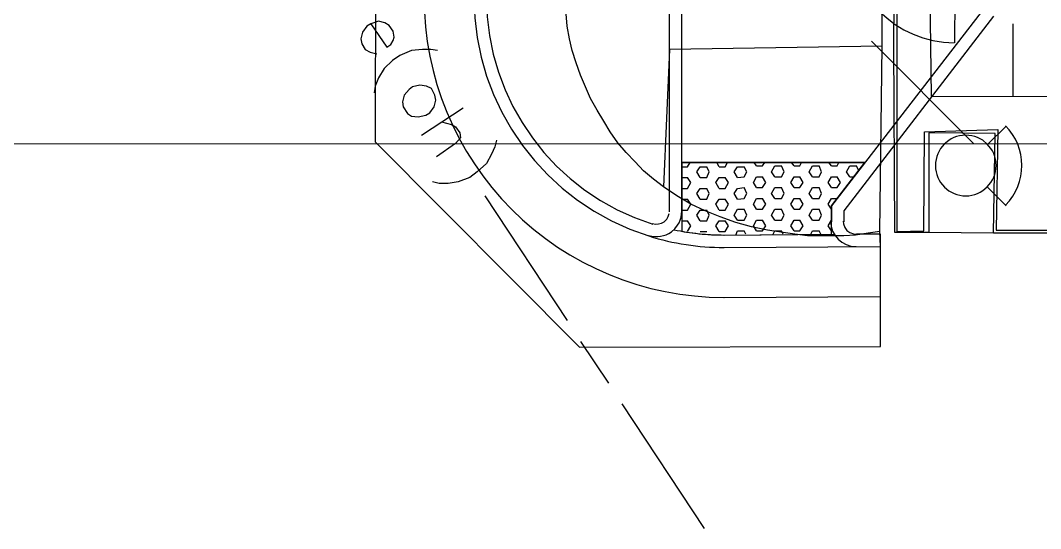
# Model space of a CAD drawing. Header units: feet. Extents: x 0 to 650, y -1 to 438.
# Drawn here: x 333.58 to 374.48, y 219.17 to 239.53 of the extents above; entities that cross this region are included whole.
import ezdxf

# ---------------------------------------------------------------- set-up
doc = ezdxf.new("R2010")
doc.units = ezdxf.units.FT
for name, color, linetype in [('DIGITALIZADO', 7, 'CONTINUOUS'), ('EJE_VIA', 7, 'CONTINUOUS'), ('ELECTRICO_AEREO_ABANDONADO', 8, 'CONTINUOUS'), ('ESTRUCTURAS', 7, 'CONTINUOUS'), ('METRO_RW', 140, 'CONTINUOUS'), ('TOPO', 8, 'CONTINUOUS')]:
    doc.layers.add(name, color=color, linetype=linetype)

msp = doc.modelspace()

# ---------------------------------------------------------------- linework, layer by layer
at = {"layer": 'DIGITALIZADO'}
msp.add_lwpolyline([(373.367, 239.4), (373.367, 237.9), (373.367, 236.5)], dxfattribs=at)
at = {"layer": 'EJE_VIA'}
for p, q in [((359.6, 231.867), (359.6, 250.567)), ((360.1, 231.867), (360.1, 250.567)), ((372.1, 239.867), (366.1, 232.1)), ((372.6, 239.7), (366.6, 231.9)), ((360.1, 233.833), (367.433, 233.833)), ((360.1, 233.667), (360.333, 233.667)), ((360.333, 233.667), (360.433, 233.833)), ((360.7, 233.467), (360.833, 233.667)), ((360.833, 233.667), (361.1, 233.667)), ((361.2, 233.467), (361.1, 233.667)), ((361.6, 233.667), (361.5, 233.833)), ((361.6, 233.667), (361.833, 233.667)), ((361.833, 233.667), (361.933, 233.833)), ((362.2, 233.467), (362.333, 233.667)), ((362.333, 233.667), (362.6, 233.667)), ((362.7, 233.467), (362.6, 233.667)), ((363.1, 233.7), (363, 233.833)), ((363.1, 233.7), (363.333, 233.7)), ((363.333, 233.7), (363.433, 233.833)), ((363.7, 233.467), (363.833, 233.7)), ((363.833, 233.7), (364.1, 233.7)), ((364.2, 233.467), (364.1, 233.7)), ((364.6, 233.7), (364.5, 233.833)), ((364.6, 233.7), (364.833, 233.7)), ((364.833, 233.7), (364.9, 233.833)), ((365.2, 233.467), (365.333, 233.7)), ((365.333, 233.7), (365.6, 233.7)), ((365.7, 233.467), (365.6, 233.7)), ((366.1, 233.7), (366, 233.833)), ((366.1, 233.7), (366.333, 233.7)), ((366.333, 233.7), (366.4, 233.833)), ((366.7, 233.467), (366.833, 233.7)), ((366.833, 233.7), (367.1, 233.7)), ((367.2, 233.5), (367.1, 233.7)), ((360.1, 233.233), (360.333, 233.233)), ((360.467, 233.033), (360.333, 233.233)), ((360.833, 233.233), (360.7, 233.467)), ((360.833, 233.233), (361.1, 233.233)), ((361.1, 233.233), (361.2, 233.467)), ((361.467, 233.033), (361.6, 233.233)), ((361.6, 233.233), (361.833, 233.233)), ((361.967, 233.033), (361.833, 233.233)), ((362.333, 233.233), (362.2, 233.467)), ((362.333, 233.233), (362.6, 233.267)), ((362.6, 233.267), (362.7, 233.467)), ((362.967, 233.033), (363.1, 233.267)), ((363.1, 233.267), (363.333, 233.267)), ((363.467, 233.033), (363.333, 233.267)), ((363.833, 233.267), (363.7, 233.467)), ((363.833, 233.267), (364.1, 233.267)), ((364.1, 233.267), (364.2, 233.467)), ((364.467, 233.033), (364.6, 233.267)), ((364.6, 233.267), (364.833, 233.267)), ((364.967, 233.033), (364.833, 233.267)), ((365.333, 233.267), (365.2, 233.467)), ((365.333, 233.267), (365.6, 233.267)), ((365.6, 233.267), (365.7, 233.467)), ((365.967, 233.033), (366.1, 233.267)), ((366.1, 233.267), (366.333, 233.267)), ((366.467, 233.033), (366.333, 233.267)), ((366.833, 233.267), (366.7, 233.467)), ((366.833, 233.267), (367, 233.267)), ((360.1, 232.8), (360.333, 232.8)), ((360.333, 232.8), (360.467, 233.033)), ((360.7, 232.6), (360.833, 232.8)), ((360.833, 232.8), (361.1, 232.8)), ((361.2, 232.6), (361.1, 232.8)), ((361.6, 232.8), (361.467, 233.033)), ((361.6, 232.8), (361.833, 232.8)), ((361.833, 232.8), (361.967, 233.033)), ((362.2, 232.6), (362.333, 232.8)), ((362.333, 232.8), (362.6, 232.833)), ((362.7, 232.6), (362.6, 232.833)), ((363.1, 232.833), (362.967, 233.033)), ((363.1, 232.833), (363.333, 232.833)), ((363.333, 232.833), (363.467, 233.033)), ((363.7, 232.6), (363.833, 232.833)), ((363.833, 232.833), (364.1, 232.833)), ((364.2, 232.6), (364.1, 232.833)), ((364.6, 232.833), (364.467, 233.033)), ((364.6, 232.833), (364.833, 232.833)), ((364.833, 232.833), (364.967, 233.033)), ((365.2, 232.6), (365.333, 232.833)), ((365.333, 232.833), (365.6, 232.833)), ((365.7, 232.6), (365.6, 232.833)), ((366.1, 232.833), (365.967, 233.033)), ((366.1, 232.833), (366.333, 232.833)), ((366.333, 232.833), (366.467, 233.033)), ((360.1, 232.367), (360.333, 232.367)), ((360.467, 232.167), (360.333, 232.367)), ((360.833, 232.367), (360.7, 232.6)), ((360.833, 232.367), (361.1, 232.367)), ((361.1, 232.367), (361.2, 232.6)), ((361.467, 232.167), (361.6, 232.367)), ((361.6, 232.367), (361.833, 232.367)), ((361.967, 232.167), (361.833, 232.367)), ((362.333, 232.367), (362.2, 232.6)), ((362.333, 232.367), (362.6, 232.4)), ((362.6, 232.4), (362.7, 232.6)), ((362.967, 232.167), (363.1, 232.4)), ((363.1, 232.4), (363.333, 232.4)), ((363.467, 232.167), (363.333, 232.4)), ((363.833, 232.4), (363.7, 232.6)), ((363.833, 232.4), (364.1, 232.4)), ((364.1, 232.4), (364.2, 232.6)), ((364.467, 232.167), (364.6, 232.4)), ((364.6, 232.4), (364.833, 232.4)), ((364.967, 232.167), (364.833, 232.4)), ((365.333, 232.4), (365.2, 232.6)), ((365.333, 232.4), (365.6, 232.4)), ((365.6, 232.4), (365.7, 232.6)), ((365.967, 232.167), (366.1, 232.4)), ((366.1, 232.4), (366.333, 232.4)), ((360.1, 231.933), (360.333, 231.933)), ((360.333, 231.933), (360.467, 232.167)), ((360.7, 231.733), (360.833, 231.933)), ((360.833, 231.933), (361.1, 231.933)), ((361.2, 231.733), (361.1, 231.933)), ((361.6, 231.933), (361.467, 232.167)), ((361.6, 231.933), (361.833, 231.933)), ((361.833, 231.933), (361.967, 232.167)), ((362.2, 231.733), (362.333, 231.967)), ((362.333, 231.967), (362.6, 231.967)), ((362.7, 231.733), (362.6, 231.967)), ((363.1, 231.967), (362.967, 232.167)), ((363.1, 231.967), (363.333, 231.967)), ((363.333, 231.967), (363.467, 232.167)), ((363.7, 231.733), (363.833, 231.967)), ((363.833, 231.967), (364.1, 231.967)), ((364.2, 231.733), (364.1, 231.967)), ((364.6, 231.967), (364.467, 232.167)), ((364.6, 231.967), (364.833, 231.967)), ((364.833, 231.967), (364.967, 232.167)), ((365.2, 231.733), (365.333, 231.967)), ((365.333, 231.967), (365.6, 231.967)), ((365.7, 231.733), (365.6, 231.967)), ((366.1, 231.967), (365.967, 232.167)), ((366.1, 232.1), (366.1, 231.467)), ((360.1, 231.5), (360.333, 231.5)), ((360.467, 231.3), (360.333, 231.5)), ((360.833, 231.5), (360.7, 231.733)), ((360.833, 231.5), (361.1, 231.5)), ((361.1, 231.5), (361.2, 231.733)), ((361.467, 231.3), (361.6, 231.5)), ((361.6, 231.5), (361.833, 231.5)), ((361.967, 231.3), (361.833, 231.5)), ((362.333, 231.533), (362.2, 231.733)), ((362.333, 231.533), (362.6, 231.533)), ((362.6, 231.533), (362.7, 231.733)), ((362.967, 231.3), (363.1, 231.533)), ((363.1, 231.533), (363.333, 231.533)), ((363.467, 231.3), (363.333, 231.533)), ((363.833, 231.533), (363.7, 231.733)), ((363.833, 231.533), (364.1, 231.533)), ((364.1, 231.533), (364.2, 231.733)), ((364.467, 231.3), (364.6, 231.533)), ((364.6, 231.533), (364.833, 231.533)), ((364.967, 231.3), (364.833, 231.533)), ((365.333, 231.533), (365.2, 231.733)), ((365.333, 231.533), (365.6, 231.533)), ((365.6, 231.533), (365.7, 231.733)), ((365.967, 231.3), (366.1, 231.533)), ((366.6, 231.9), (366.6, 231.467)), ((360.333, 231.067), (360.467, 231.3)), ((361.6, 231.067), (361.467, 231.3)), ((361.833, 231.067), (361.967, 231.3)), ((362.267, 230.933), (362.333, 231.1)), ((362.333, 231.1), (362.6, 231.1)), ((362.667, 230.967), (362.6, 231.1)), ((363.1, 231.1), (362.967, 231.3)), ((363.1, 231.1), (363.333, 231.1)), ((363.333, 231.1), (363.467, 231.3)), ((363.767, 230.967), (363.833, 231.1)), ((363.833, 231.1), (364.1, 231.1)), ((364.167, 230.967), (364.1, 231.1)), ((364.6, 231.1), (364.467, 231.3)), ((364.6, 231.1), (364.833, 231.1)), ((364.833, 231.1), (364.967, 231.3)), ((365.267, 230.967), (365.333, 231.1)), ((365.333, 231.1), (365.6, 231.1)), ((365.667, 230.967), (365.6, 231.1)), ((366.1, 231.1), (365.967, 231.3)), ((360.833, 231.067), (361.1, 231.067)), ((361.6, 231.067), (361.833, 231.067)), ((361.8, 230.933), (366.233, 230.967)), ((361.8, 230.933), (366.1, 230.967)), ((368.067, 230.967), (367.1, 230.967)), ((361.8, 230.433), (368.033, 230.467)), ((361.8, 228.433), (368.033, 228.467))]:
    msp.add_line(p, q, dxfattribs=at)
for points in [[(351.267, 251.6), (348.833, 251.6), (347.833, 248.2), (347.8, 234.667), (356, 226.433), (368.067, 226.467), (368.067, 230.967)], [(351.767, 240.458), (351.799, 239.643), (351.896, 238.843), (352.055, 238.061), (352.274, 237.3), (352.551, 236.563), (352.884, 235.853), (353.27, 235.173), (353.707, 234.525), (354.193, 233.914), (354.726, 233.341), (355.304, 232.811), (355.924, 232.325), (356.584, 231.888), (357.282, 231.501), (358.016, 231.169), (358.783, 230.893)], [(352.267, 240.457), (352.297, 239.683), (352.389, 238.923), (352.54, 238.181), (352.749, 237.457), (353.012, 236.757), (353.328, 236.082), (353.695, 235.436), (354.11, 234.821), (354.572, 234.24), (355.078, 233.696), (355.627, 233.192), (356.216, 232.731), (356.843, 232.315), (357.507, 231.948), (358.204, 231.632), (358.933, 231.37)], [(349.781, 239.863), (349.825, 239.27), (349.897, 238.683), (349.998, 238.102), (350.127, 237.527), (350.284, 236.961), (350.468, 236.404), (350.679, 235.856), (350.917, 235.32), (351.18, 234.795), (351.469, 234.283), (351.784, 233.786), (352.123, 233.303), (352.487, 232.836), (352.874, 232.386), (353.285, 231.954), (353.718, 231.542), (354.168, 231.155), (354.634, 230.791), (355.117, 230.452), (355.615, 230.137), (356.126, 229.848), (356.651, 229.584), (357.187, 229.347), (357.735, 229.136), (358.292, 228.952), (358.859, 228.795), (359.433, 228.665), (360.014, 228.564), (360.602, 228.491), (361.194, 228.448), (361.79, 228.433)], [(366.1, 230.967), (366.1, 232.1), (367.433, 233.833), (360.1, 233.833), (360.1, 231.1)], [(358.779, 230.913), (358.896, 230.884), (359.014, 230.869), (359.133, 230.868), (359.25, 230.88), (359.365, 230.907), (359.477, 230.946), (359.584, 230.998), (359.685, 231.064), (359.82, 231.183), (359.931, 231.322), (359.991, 231.424), (360.038, 231.533), (360.072, 231.646), (360.093, 231.764), (360.1, 231.884)], [(358.929, 231.39), (359.048, 231.368), (359.168, 231.374), (359.283, 231.407), (359.389, 231.467), (359.497, 231.574), (359.557, 231.677), (359.592, 231.792)], [(359.795, 231.143), (359.918, 231.118), (360.042, 231.094), (360.165, 231.072), (360.289, 231.051), (360.413, 231.032), (360.537, 231.015), (360.662, 231), (360.787, 230.986), (360.911, 230.973), (361.036, 230.963), (361.162, 230.954), (361.287, 230.946), (361.412, 230.941), (361.538, 230.936), (361.663, 230.934), (361.789, 230.933)], [(366.067, 231.483), (366.072, 231.379), (366.087, 231.278), (366.147, 231.087), (366.241, 230.914), (366.365, 230.764), (366.515, 230.64), (366.688, 230.546), (366.879, 230.487), (366.98, 230.472), (367.084, 230.467)], [(366.567, 231.483), (366.577, 231.379), (366.629, 231.237), (366.718, 231.118), (366.837, 231.029), (366.98, 230.977), (367.084, 230.967)], [(358.783, 230.893), (358.966, 230.838), (359.15, 230.786), (359.334, 230.737), (359.52, 230.692), (359.706, 230.651), (359.893, 230.613), (360.08, 230.579), (360.269, 230.548), (360.457, 230.521), (360.646, 230.498), (360.836, 230.478), (361.026, 230.462), (361.216, 230.449), (361.407, 230.44), (361.598, 230.435), (361.789, 230.433)], [(360.092, 231.085), (360.197, 231.066), (360.302, 231.049), (360.408, 231.033), (360.513, 231.018), (360.619, 231.005), (360.725, 230.992), (360.831, 230.981), (360.937, 230.971), (361.043, 230.962), (361.149, 230.954), (361.256, 230.948), (361.362, 230.943), (361.469, 230.938), (361.576, 230.936), (361.682, 230.934), (361.789, 230.933)]]:
    msp.add_lwpolyline(points, dxfattribs=at)
at = {"layer": 'ELECTRICO_AEREO_ABANDONADO'}
for p, q in [((349.667, 234.933), (351.333, 236.033)), ((352.2, 232.5), (355.5, 227.5)), ((356.033, 226.667), (357.167, 225)), ((357.7, 224.167), (361, 219.167))]:
    msp.add_line(p, q, dxfattribs=at)
for points in [[(347.633, 239.4), (348.267, 238.467), (348.433, 238.567), (348.533, 238.733), (348.567, 238.867), (348.533, 239.1), (348.367, 239.333), (348.2, 239.433), (347.933, 239.5), (347.633, 239.4), (347.467, 239.3), (347.3, 239.067), (347.233, 238.8), (347.267, 238.6), (347.4, 238.367), (347.6, 238.267), (347.867, 238.2)], [(350.3, 238.333), (350.033, 238.367), (349.7, 238.367), (349.267, 238.333), (348.8, 238.133), (348.5, 237.933), (348.167, 237.6), (347.933, 237.233), (347.8, 236.9), (347.767, 236.633)], [(350.067, 236.8), (349.867, 236.9), (349.6, 236.933), (349.3, 236.867), (349.167, 236.767), (348.967, 236.533), (348.9, 236.267), (348.933, 236.067), (349.1, 235.8), (349.267, 235.7), (349.533, 235.667), (349.833, 235.733), (350, 235.833), (350.167, 236.067), (350.233, 236.333), (350.2, 236.533), (350.067, 236.8)], [(350.467, 235.467), (350.867, 235.367), (351.033, 235.267), (351.2, 235.033), (351.233, 234.833), (351.033, 234.6), (350.267, 234.067)], [(352.667, 234.733), (352.6, 234.467), (352.467, 234.167), (352.267, 233.8), (351.9, 233.467), (351.6, 233.233), (351.133, 233.067), (350.733, 233), (350.367, 233), (350.1, 233.067)]]:
    msp.add_lwpolyline(points, dxfattribs=at)
at = {"layer": 'ESTRUCTURAS'}
for p, q in [((371.067, 242.7), (371.033, 238.633)), ((373.1, 235.3), (372.367, 234.567)), ((373.1, 232.1), (372.367, 232.833))]:
    msp.add_line(p, q, dxfattribs=at)
for points in [[(366.8, 242.909), (366.819, 242.475), (366.881, 242.052), (366.983, 241.644), (367.124, 241.253), (367.301, 240.88), (367.511, 240.529), (367.754, 240.2), (368.026, 239.897), (368.327, 239.62), (368.652, 239.374), (369.001, 239.159), (369.372, 238.978), (369.761, 238.832), (370.168, 238.725), (370.59, 238.658), (371.024, 238.633)], [(373.079, 232.13), (373.233, 232.302), (373.366, 232.484), (373.479, 232.676), (373.571, 232.876), (373.643, 233.082), (373.693, 233.293), (373.724, 233.507), (373.733, 233.723), (373.722, 233.939), (373.691, 234.153), (373.639, 234.363), (373.566, 234.569), (373.473, 234.769), (373.359, 234.96), (373.225, 235.142), (373.07, 235.312)], [(372.7, 233.72), (372.693, 233.845), (372.675, 233.965), (372.644, 234.082), (372.603, 234.193), (372.552, 234.3), (372.49, 234.4), (372.341, 234.579), (372.161, 234.728), (372.06, 234.788), (371.954, 234.839), (371.842, 234.88), (371.725, 234.909), (371.604, 234.927), (371.48, 234.933), (371.355, 234.927), (371.235, 234.908), (371.118, 234.878), (371.007, 234.836), (370.9, 234.785), (370.8, 234.724), (370.621, 234.575), (370.473, 234.394), (370.412, 234.294), (370.361, 234.187), (370.32, 234.075), (370.291, 233.958), (370.273, 233.838), (370.267, 233.713), (370.273, 233.589), (370.292, 233.468), (370.322, 233.352), (370.364, 233.24), (370.415, 233.134), (370.476, 233.034), (370.626, 232.854), (370.806, 232.706), (370.907, 232.645), (371.013, 232.594), (371.125, 232.554), (371.242, 232.524), (371.362, 232.506), (371.487, 232.5), (371.611, 232.507), (371.732, 232.525), (371.848, 232.556), (371.96, 232.597), (372.066, 232.649), (372.167, 232.71), (372.346, 232.859), (372.494, 233.039), (372.555, 233.14), (372.606, 233.246), (372.646, 233.358), (372.676, 233.475), (372.694, 233.596), (372.7, 233.72)]]:
    msp.add_lwpolyline(points, dxfattribs=at)
at = {"layer": 'METRO_RW'}
for p, q in [((371.8, 234.6), (367.7, 238.7)), ((531.467, 234.667), (331.767, 234.567))]:
    msp.add_line(p, q, dxfattribs=at)
at = {"layer": 'TOPO'}
for points in [[(368.067, 230.467), (368.033, 231.067), (368.133, 238.5), (368.1, 243.633), (368.033, 251.1), (368.033, 251.733)], [(372.6, 231), (370, 231.033), (368.633, 231.033), (368.6, 238.6), (368.633, 243.633), (368.6, 251.033), (372.533, 251.1), (375.233, 251.067), (418.167, 251.067), (453.433, 251.067), (480.667, 251.067), (515.533, 251.2), (531.467, 251.067)], [(368.733, 231.067), (368.733, 250.8), (372.4, 250.833), (372.4, 246.933), (375.367, 246.933), (375.333, 250.9), (399.933, 250.9), (429.733, 250.9), (464.9, 250.867), (502.2, 250.9), (531.467, 250.967)], [(369.967, 246.6), (370.1, 236.5), (384.167, 236.467)], [(368.033, 231.067), (367.567, 231), (367.067, 230.933), (366.6, 230.9), (366.1, 230.9), (365.6, 230.9), (365.133, 230.9), (364.633, 230.967), (364.167, 231.033), (363.533, 231.133), (362.9, 231.267), (362.267, 231.433), (361.633, 231.667), (361.033, 231.9), (360.467, 232.167), (359.9, 232.5), (359.367, 232.867), (358.967, 233.167), (358.567, 233.5), (358.233, 233.867), (357.867, 234.233), (357.533, 234.633), (357.233, 235.067), (356.967, 235.5), (356.7, 235.933), (356.433, 236.4), (356.233, 236.867), (356.033, 237.333), (355.867, 237.833), (355.7, 238.333), (355.6, 238.8), (355.5, 239.3), (355.467, 239.8)], [(368.133, 238.5), (359.6, 238.367), (359.367, 232.867)], [(368.733, 231.067), (369.8, 231.1), (369.833, 235.067), (372.767, 235.167), (372.7, 231.133), (398.3, 231.133), (434.9, 231.233), (467.567, 231.233), (501.967, 231.333), (531.467, 231.267)], [(395.533, 231), (372.6, 231), (372.667, 235), (370, 235.033), (370, 231.033)]]:
    msp.add_lwpolyline(points, dxfattribs=at)

doc.saveas('drawing.dxf')
